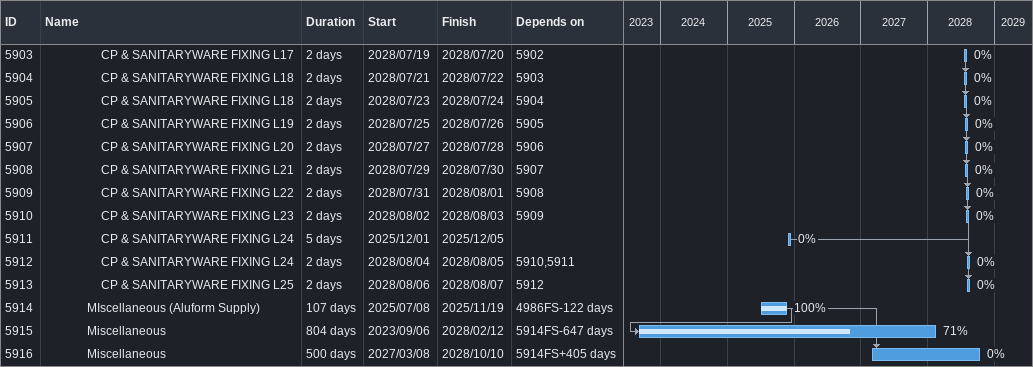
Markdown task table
| ID | Level | Task | Duration | Start | Finish | Predecessors | % complete |
|---|---|---|---|---|---|---|---|
| 5903 | 5 | CP & SANITARYWARE FIXING L17 | 2d | 2028-07-19 | 2028-07-20 | 5902 | 0 |
| 5904 | 5 | CP & SANITARYWARE FIXING L18 | 2d | 2028-07-21 | 2028-07-22 | 5903 | 0 |
| 5905 | 5 | CP & SANITARYWARE FIXING L18 | 2d | 2028-07-23 | 2028-07-24 | 5904 | 0 |
| 5906 | 5 | CP & SANITARYWARE FIXING L19 | 2d | 2028-07-25 | 2028-07-26 | 5905 | 0 |
| 5907 | 5 | CP & SANITARYWARE FIXING L20 | 2d | 2028-07-27 | 2028-07-28 | 5906 | 0 |
| 5908 | 5 | CP & SANITARYWARE FIXING L21 | 2d | 2028-07-29 | 2028-07-30 | 5907 | 0 |
| 5909 | 5 | CP & SANITARYWARE FIXING L22 | 2d | 2028-07-31 | 2028-08-01 | 5908 | 0 |
| 5910 | 5 | CP & SANITARYWARE FIXING L23 | 2d | 2028-08-02 | 2028-08-03 | 5909 | 0 |
| 5911 | 5 | CP & SANITARYWARE FIXING L24 | 5d | 2025-12-01 | 2025-12-05 |  | 0 |
| 5912 | 5 | CP & SANITARYWARE FIXING L24 | 2d | 2028-08-04 | 2028-08-05 | 5910, 5911 | 0 |
| 5913 | 5 | CP & SANITARYWARE FIXING L25 | 2d | 2028-08-06 | 2028-08-07 | 5912 | 0 |
| 5914 | 4 | MIscellaneous (Aluform Supply) | 107d | 2025-07-08 | 2025-11-19 | 4986FS-122d | 100 |
| 5915 | 4 | Miscellaneous | 804d | 2023-09-06 | 2028-02-12 | 5914FS-647d | 71 |
| 5916 | 4 | Miscellaneous | 500d | 2027-03-08 | 2028-10-10 | 5914FS+405d | 0 |
